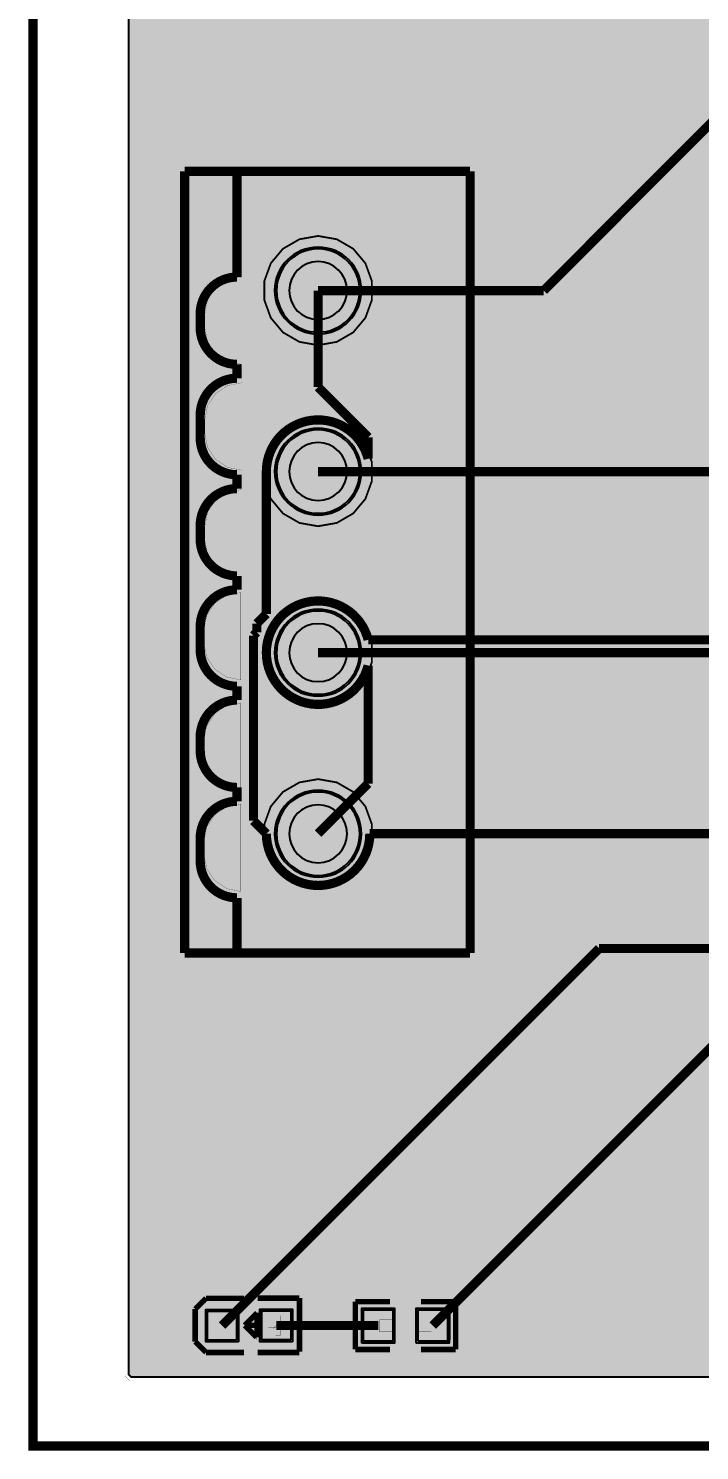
# Model space of a CAD drawing. Header units: millimetres. Extents: x -49.9 to 35.3, y -44.6 to 17.7.
# Drawn here: x -49.91 to -31.37, y -44.6 to -5.33 of the extents above; entities that cross this region are included whole.
import ezdxf

# ---------------------------------------------------------------- set-up
doc = ezdxf.new("R2010")
doc.units = ezdxf.units.MM
doc.header["$MEASUREMENT"] = 0
for name, color, linetype, true_color in [('Board-Outline-Layer', 7, 'Continuous', 0xff00ff), ('Bottom-Layer', 7, 'Continuous', 0x0000ff), ('Bottom-Paste-Mask-Layer', 7, 'Continuous', 0x800000), ('Bottom-Solder-Mask-Layer', 7, 'Continuous', 0xaa00ff), ('Document-Layer', 7, 'Continuous', 0xffffff), ('Hole-Layer', 7, 'Continuous', 0x222222), ('Multi-Layer', 7, 'Continuous', 0xc0c0c0), ('Top-Layer', 7, 'Continuous', 0xff0000), ('Top-Paste-Mask-Layer', 7, 'Continuous', 0x808080), ('Top-Silkscreen-Layer', 7, 'Continuous', 0xffcc00), ('Top-Solder-Mask-Layer', 7, 'Continuous', 0x800080)]:
    doc.layers.add(name, color=color, linetype=linetype, true_color=true_color)

msp = doc.modelspace()

# ---------------------------------------------------------------- hatches: boundary and pattern name
at = {"layer": 'Bottom-Layer'}
for points in [[(31.962, 15.519), (32.313, 15.168), (32.385, 15.138), (32.457, 15.168), (32.554, 15.265), (32.664, 15.265), (32.664, -42.376), (32.47, -42.57), (-47.075, -42.57), (-47.142, -42.503), (-47.142, 15.519)], [(-41.91, -11.058), (-42.426, -11.149), (-42.88, -11.411), (-43.216, -11.812), (-43.395, -12.304), (-43.395, -12.828), (-43.216, -13.32), (-42.88, -13.721), (-42.426, -13.983), (-41.91, -14.074), (-41.394, -13.983), (-40.941, -13.721), (-40.604, -13.32), (-40.425, -12.828), (-40.425, -12.304), (-40.604, -11.812), (-40.941, -11.411), (-41.394, -11.149)], [(-43.06, -12.566, 1), (-40.76, -12.566, 1)], [(-41.91, -16.058), (-42.426, -16.149), (-42.88, -16.411), (-43.216, -16.812), (-43.395, -17.304), (-43.395, -17.828), (-43.216, -18.32), (-42.88, -18.721), (-42.426, -18.983), (-41.91, -19.074), (-41.394, -18.983), (-40.941, -18.721), (-40.604, -18.32), (-40.425, -17.828), (-40.425, -17.304), (-40.604, -16.812), (-40.941, -16.411), (-41.394, -16.149)], [(-43.06, -17.566, 1), (-40.76, -17.566, 1)], [(-41.91, -21.058), (-42.426, -21.149), (-42.88, -21.411), (-43.216, -21.812), (-43.395, -22.304), (-43.395, -22.828), (-43.216, -23.32), (-42.88, -23.721), (-42.426, -23.983), (-41.91, -24.074), (-41.394, -23.983), (-40.941, -23.721), (-40.604, -23.32), (-40.425, -22.828), (-40.425, -22.304), (-40.604, -21.812), (-40.941, -21.411), (-41.394, -21.149)], [(-43.06, -22.566, 1), (-40.76, -22.566, 1)], [(-41.91, -26.058), (-42.426, -26.149), (-42.88, -26.411), (-43.216, -26.812), (-43.395, -27.304), (-43.395, -27.828), (-43.216, -28.32), (-42.88, -28.721), (-42.426, -28.983), (-41.91, -29.074), (-41.394, -28.983), (-40.941, -28.721), (-40.604, -28.32), (-40.425, -27.828), (-40.425, -27.304), (-40.604, -26.812), (-40.941, -26.411), (-41.394, -26.149)], [(-43.06, -27.566, 1), (-40.76, -27.566, 1)]]:
    msp.add_hatch(color=256, dxfattribs=at).paths.add_polyline_path(points)
at = {"layer": 'Bottom-Paste-Mask-Layer'}
for points in [[(-43.06, -12.566, 1), (-40.76, -12.566, 1)], [(-43.06, -17.566, 1), (-40.76, -17.566, 1)], [(-43.06, -22.566, 1), (-40.76, -22.566, 1)], [(-43.06, -27.566, 1), (-40.76, -27.566, 1)]]:
    msp.add_hatch(color=256, dxfattribs=at).paths.add_polyline_path(points)
at = {"layer": 'Bottom-Solder-Mask-Layer'}
for points in [[(-43.11, -12.566, 1), (-40.71, -12.566, 1)], [(-43.11, -17.566, 1), (-40.71, -17.566, 1)], [(-43.11, -22.566, 1), (-40.71, -22.566, 1)], [(-43.11, -27.566, 1), (-40.71, -27.566, 1)]]:
    msp.add_hatch(color=256, dxfattribs=at).paths.add_polyline_path(points)
at = {"layer": 'Document-Layer'}
for points in [[(-44.023, -9.398), (-44.023, -12.192), (-44.277, -12.192), (-44.277, -9.398)], [(-44.023, -9.398), (-44.023, -12.192), (-44.277, -12.192), (-44.277, -9.398)], [(-45.039, -13.208), (-44.962, -12.819), (-44.742, -12.49), (-44.412, -12.269), (-44.023, -12.192), (-44.023, -14.605), (-44.412, -14.528), (-44.742, -14.307), (-44.962, -13.978), (-45.039, -13.589)], [(-45.039, -13.208), (-44.962, -12.819), (-44.742, -12.49), (-44.412, -12.269), (-44.023, -12.192), (-44.023, -14.605), (-44.412, -14.528), (-44.742, -14.307), (-44.962, -13.978), (-45.039, -13.589)], [(-45.039, -16.129), (-44.962, -15.74), (-44.742, -15.411), (-44.412, -15.19), (-44.023, -15.113), (-44.023, -17.526), (-44.412, -17.449), (-44.742, -17.228), (-44.962, -16.899), (-45.039, -16.51)], [(-45.039, -16.129), (-44.962, -15.74), (-44.742, -15.411), (-44.412, -15.19), (-44.023, -15.113), (-44.023, -17.526), (-44.412, -17.449), (-44.742, -17.228), (-44.962, -16.899), (-45.039, -16.51)], [(-45.039, -19.077), (-44.962, -18.688), (-44.742, -18.358), (-44.412, -18.138), (-44.023, -18.061), (-44.023, -20.474), (-44.412, -20.396), (-44.742, -20.176), (-44.962, -19.846), (-45.039, -19.458)], [(-45.039, -19.077), (-44.962, -18.688), (-44.742, -18.358), (-44.412, -18.138), (-44.023, -18.061), (-44.023, -20.474), (-44.412, -20.396), (-44.742, -20.176), (-44.962, -19.846), (-45.039, -19.458)], [(-45.062, -21.92), (-44.985, -21.532), (-44.764, -21.202), (-44.435, -20.982), (-44.046, -20.904), (-44.046, -23.318), (-44.435, -23.24), (-44.764, -23.02), (-44.985, -22.69), (-45.062, -22.301)], [(-45.062, -21.92), (-44.985, -21.532), (-44.764, -21.202), (-44.435, -20.982), (-44.046, -20.904), (-44.046, -23.318), (-44.435, -23.24), (-44.764, -23.02), (-44.985, -22.69), (-45.062, -22.301)], [(-45.062, -24.969), (-44.985, -24.58), (-44.764, -24.25), (-44.435, -24.03), (-44.046, -23.953), (-44.046, -26.366), (-44.435, -26.288), (-44.764, -26.068), (-44.985, -25.738), (-45.062, -25.35)], [(-45.062, -24.969), (-44.985, -24.58), (-44.764, -24.25), (-44.435, -24.03), (-44.046, -23.953), (-44.046, -26.366), (-44.435, -26.288), (-44.764, -26.068), (-44.985, -25.738), (-45.062, -25.35)], [(-45.062, -27.763), (-44.985, -27.374), (-44.764, -27.044), (-44.435, -26.824), (-44.046, -26.747), (-44.046, -29.16), (-44.435, -29.082), (-44.764, -28.862), (-44.985, -28.532), (-45.062, -28.144)], [(-45.062, -27.763), (-44.985, -27.374), (-44.764, -27.044), (-44.435, -26.824), (-44.046, -26.747), (-44.046, -29.16), (-44.435, -29.082), (-44.764, -28.862), (-44.985, -28.532), (-45.062, -28.144)], [(-44.023, -29.083), (-44.023, -30.861), (-44.214, -30.861), (-44.214, -29.083)], [(-44.023, -29.083), (-44.023, -30.861), (-44.214, -30.861), (-44.214, -29.083)], [(-44.885, -41.087), (-44.345, -41.087), (-44.345, -41.217), (-44.885, -41.217)], [(-44.885, -41.087), (-44.345, -41.087), (-44.345, -41.217), (-44.885, -41.217)], [(-43.286, -41.08), (-42.746, -41.08), (-42.746, -41.21), (-43.286, -41.21)], [(-43.286, -41.08), (-42.746, -41.08), (-42.746, -41.21), (-43.286, -41.21)], [(-43.081, -41.415), (-43.081, -40.875), (-42.951, -40.875), (-42.951, -41.415)], [(-43.081, -41.415), (-43.081, -40.875), (-42.951, -40.875), (-42.951, -41.415)]]:
    msp.add_hatch(color=256, dxfattribs=at).paths.add_polyline_path(points)
at = {"layer": 'Hole-Layer'}
for points in [[(-42.71, -12.566, 1), (-41.11, -12.566, 1)], [(-42.71, -17.566, 1), (-41.11, -17.566, 1)], [(-42.71, -22.566, 1), (-41.11, -22.566, 1)], [(-42.71, -27.566, 1), (-41.11, -27.566, 1)]]:
    msp.add_hatch(color=256, dxfattribs=at).paths.add_polyline_path(points)
at = {"layer": 'Multi-Layer'}
for points in [[(-43.06, -12.566, 1), (-40.76, -12.566, 1)], [(-43.06, -12.566, 1), (-40.76, -12.566, 1)], [(-43.06, -12.566, 1), (-40.76, -12.566, 1)], [(-43.06, -17.566, 1), (-40.76, -17.566, 1)], [(-43.06, -17.566, 1), (-40.76, -17.566, 1)], [(-43.06, -17.566, 1), (-40.76, -17.566, 1)], [(-43.06, -22.566, 1), (-40.76, -22.566, 1)], [(-43.06, -22.566, 1), (-40.76, -22.566, 1)], [(-43.06, -22.566, 1), (-40.76, -22.566, 1)], [(-43.06, -27.566, 1), (-40.76, -27.566, 1)], [(-43.06, -27.566, 1), (-40.76, -27.566, 1)], [(-43.06, -27.566, 1), (-40.76, -27.566, 1)]]:
    msp.add_hatch(color=256, dxfattribs=at).paths.add_polyline_path(points)
at = {"layer": 'Top-Layer'}
for points in [[(-43.06, -12.566, 1), (-40.76, -12.566, 1)], [(-43.06, -17.566, 1), (-40.76, -17.566, 1)], [(-43.06, -22.566, 1), (-40.76, -22.566, 1)], [(-43.06, -27.566, 1), (-40.76, -27.566, 1)], [(-44.164, -41.552), (-44.964, -41.552), (-44.964, -40.752), (-44.164, -40.752)], [(-42.666, -41.545), (-43.466, -41.545), (-43.466, -40.745), (-42.666, -40.745)], [(-40.654, -41.58), (-40.654, -40.716), (-39.847, -40.716), (-39.847, -41.58)], [(-39.147, -41.58), (-39.147, -40.716), (-38.34, -40.716), (-38.34, -41.58)]]:
    msp.add_hatch(color=256, dxfattribs=at).paths.add_polyline_path(points)
at = {"layer": 'Top-Paste-Mask-Layer'}
for points in [[(-43.06, -12.566, 1), (-40.76, -12.566, 1)], [(-43.06, -17.566, 1), (-40.76, -17.566, 1)], [(-43.06, -22.566, 1), (-40.76, -22.566, 1)], [(-43.06, -27.566, 1), (-40.76, -27.566, 1)], [(-44.164, -41.552), (-44.964, -41.552), (-44.964, -40.752), (-44.164, -40.752)], [(-42.666, -41.545), (-43.466, -41.545), (-43.466, -40.745), (-42.666, -40.745)], [(-40.692, -41.598), (-40.742, -41.548), (-40.742, -40.748), (-40.692, -40.698), (-39.892, -40.698), (-39.842, -40.748), (-39.842, -40.99), (-40.212, -40.99), (-40.212, -41.32), (-39.842, -41.32), (-39.842, -41.548), (-39.892, -41.598)], [(-40.692, -41.598), (-40.742, -41.548), (-40.742, -40.748), (-40.692, -40.698), (-39.892, -40.698), (-39.842, -40.748), (-39.842, -40.99), (-40.212, -40.99), (-40.212, -41.32), (-39.842, -41.32), (-39.842, -41.548), (-39.892, -41.598)], [(-38.302, -40.698), (-38.252, -40.748), (-38.252, -41.548), (-38.302, -41.598), (-39.102, -41.598), (-39.152, -41.548), (-39.152, -41.306), (-38.782, -41.306), (-38.782, -40.976), (-39.152, -40.976), (-39.152, -40.748), (-39.102, -40.698)], [(-38.302, -40.698), (-38.252, -40.748), (-38.252, -41.548), (-38.302, -41.598), (-39.102, -41.598), (-39.152, -41.548), (-39.152, -41.306), (-38.782, -41.306), (-38.782, -40.976), (-39.152, -40.976), (-39.152, -40.748), (-39.102, -40.698)]]:
    msp.add_hatch(color=256, dxfattribs=at).paths.add_polyline_path(points)
at = {"layer": 'Top-Solder-Mask-Layer'}
for points in [[(-43.11, -12.566, 1), (-40.71, -12.566, 1)], [(-43.11, -17.566, 1), (-40.71, -17.566, 1)], [(-43.11, -22.566, 1), (-40.71, -22.566, 1)], [(-43.11, -27.566, 1), (-40.71, -27.566, 1)], [(-44.113, -41.602), (-45.015, -41.602), (-45.015, -40.701), (-44.113, -40.701)], [(-42.615, -41.595), (-43.517, -41.595), (-43.517, -40.694), (-42.615, -40.694)], [(-40.704, -41.631), (-40.704, -40.665), (-39.796, -40.665), (-39.796, -41.631)], [(-39.198, -41.631), (-39.198, -40.665), (-38.29, -40.665), (-38.29, -41.631)]]:
    msp.add_hatch(color=256, dxfattribs=at).paths.add_polyline_path(points)

# ---------------------------------------------------------------- linework, layer by layer
at = {"layer": 'Board-Outline-Layer', "const_width": 0.254}
msp.add_lwpolyline([(-49.784, -44.474), (-49.784, 17.526), (35.216, 17.526), (35.216, -44.474)], close=True, dxfattribs=at)
at = {"layer": 'Bottom-Layer'}
for points, const_width in [([(32.766, 15.367), (32.766, -42.418), (32.512, -42.672), (-47.117, -42.672), (-47.244, -42.545), (-47.244, 15.621), (32.004, 15.621), (32.385, 15.24), (32.512, 15.367)], 0.00508), ([(31.962, 15.519), (32.313, 15.168), (32.385, 15.138), (32.457, 15.168), (32.554, 15.265), (32.664, 15.265), (32.664, -42.376), (32.47, -42.57), (-47.075, -42.57), (-47.142, -42.503), (-47.142, 15.519)], 0.0508), ([(-41.91, -11.058), (-42.426, -11.149), (-42.88, -11.411), (-43.216, -11.812), (-43.395, -12.304), (-43.395, -12.828), (-43.216, -13.32), (-42.88, -13.721), (-42.426, -13.983), (-41.91, -14.074), (-41.394, -13.983), (-40.941, -13.721), (-40.604, -13.32), (-40.425, -12.828), (-40.425, -12.304), (-40.604, -11.812), (-40.941, -11.411), (-41.394, -11.149)], 0.0508), ([(-41.91, -16.058), (-42.426, -16.149), (-42.88, -16.411), (-43.216, -16.812), (-43.395, -17.304), (-43.395, -17.828), (-43.216, -18.32), (-42.88, -18.721), (-42.426, -18.983), (-41.91, -19.074), (-41.394, -18.983), (-40.941, -18.721), (-40.604, -18.32), (-40.425, -17.828), (-40.425, -17.304), (-40.604, -16.812), (-40.941, -16.411), (-41.394, -16.149)], 0.0508), ([(-41.91, -21.058), (-42.426, -21.149), (-42.88, -21.411), (-43.216, -21.812), (-43.395, -22.304), (-43.395, -22.828), (-43.216, -23.32), (-42.88, -23.721), (-42.426, -23.983), (-41.91, -24.074), (-41.394, -23.983), (-40.941, -23.721), (-40.604, -23.32), (-40.425, -22.828), (-40.425, -22.304), (-40.604, -21.812), (-40.941, -21.411), (-41.394, -21.149)], 0.0508), ([(-41.91, -26.058), (-42.426, -26.149), (-42.88, -26.411), (-43.216, -26.812), (-43.395, -27.304), (-43.395, -27.828), (-43.216, -28.32), (-42.88, -28.721), (-42.426, -28.983), (-41.91, -29.074), (-41.394, -28.983), (-40.941, -28.721), (-40.604, -28.32), (-40.425, -27.828), (-40.425, -27.304), (-40.604, -26.812), (-40.941, -26.411), (-41.394, -26.149)], 0.0508)]:
    msp.add_lwpolyline(points, close=True, dxfattribs=dict(at, const_width=const_width))
for points in [[(-43.06, -12.566, 1), (-40.76, -12.566), (-40.76, -12.566, 1), (-43.06, -12.566)], [(-43.06, -17.566, 1), (-40.76, -17.566), (-40.76, -17.566, 1), (-43.06, -17.566)], [(-43.06, -22.566, 1), (-40.76, -22.566), (-40.76, -22.566, 1), (-43.06, -22.566)], [(-43.06, -27.566, 1), (-40.76, -27.566), (-40.76, -27.566, 1), (-43.06, -27.566)]]:
    msp.add_lwpolyline(points, format="xyb", dxfattribs=at)
at = {"layer": 'Bottom-Paste-Mask-Layer'}
for points in [[(-43.06, -12.566, 1), (-40.76, -12.566), (-40.76, -12.566, 1), (-43.06, -12.566)], [(-43.06, -17.566, 1), (-40.76, -17.566), (-40.76, -17.566, 1), (-43.06, -17.566)], [(-43.06, -22.566, 1), (-40.76, -22.566), (-40.76, -22.566, 1), (-43.06, -22.566)], [(-43.06, -27.566, 1), (-40.76, -27.566), (-40.76, -27.566, 1), (-43.06, -27.566)]]:
    msp.add_lwpolyline(points, format="xyb", dxfattribs=at)
at = {"layer": 'Bottom-Solder-Mask-Layer'}
for points in [[(-43.11, -12.566, 1), (-40.71, -12.566), (-40.71, -12.566, 1), (-43.11, -12.566)], [(-43.11, -17.566, 1), (-40.71, -17.566), (-40.71, -17.566, 1), (-43.11, -17.566)], [(-43.11, -22.566, 1), (-40.71, -22.566), (-40.71, -22.566, 1), (-43.11, -22.566)], [(-43.11, -27.566, 1), (-40.71, -27.566), (-40.71, -27.566, 1), (-43.11, -27.566)]]:
    msp.add_lwpolyline(points, format="xyb", dxfattribs=at)
at = {"layer": 'Document-Layer', "const_width": 0.00508}
for points in [[(-44.023, -9.398), (-44.023, -12.192), (-44.277, -12.192), (-44.277, -9.398)], [(-44.023, -9.398), (-44.023, -12.192), (-44.277, -12.192), (-44.277, -9.398)], [(-45.039, -13.208), (-44.962, -12.819), (-44.742, -12.49), (-44.412, -12.269), (-44.023, -12.192), (-44.023, -14.605), (-44.412, -14.528), (-44.742, -14.307), (-44.962, -13.978), (-45.039, -13.589)], [(-45.039, -13.208), (-44.962, -12.819), (-44.742, -12.49), (-44.412, -12.269), (-44.023, -12.192), (-44.023, -14.605), (-44.412, -14.528), (-44.742, -14.307), (-44.962, -13.978), (-45.039, -13.589)], [(-45.039, -16.129), (-44.962, -15.74), (-44.742, -15.411), (-44.412, -15.19), (-44.023, -15.113), (-44.023, -17.526), (-44.412, -17.449), (-44.742, -17.228), (-44.962, -16.899), (-45.039, -16.51)], [(-45.039, -16.129), (-44.962, -15.74), (-44.742, -15.411), (-44.412, -15.19), (-44.023, -15.113), (-44.023, -17.526), (-44.412, -17.449), (-44.742, -17.228), (-44.962, -16.899), (-45.039, -16.51)], [(-45.039, -19.077), (-44.962, -18.688), (-44.742, -18.358), (-44.412, -18.138), (-44.023, -18.061), (-44.023, -20.474), (-44.412, -20.396), (-44.742, -20.176), (-44.962, -19.846), (-45.039, -19.458)], [(-45.039, -19.077), (-44.962, -18.688), (-44.742, -18.358), (-44.412, -18.138), (-44.023, -18.061), (-44.023, -20.474), (-44.412, -20.396), (-44.742, -20.176), (-44.962, -19.846), (-45.039, -19.458)], [(-45.062, -21.92), (-44.985, -21.532), (-44.764, -21.202), (-44.435, -20.982), (-44.046, -20.904), (-44.046, -23.318), (-44.435, -23.24), (-44.764, -23.02), (-44.985, -22.69), (-45.062, -22.301)], [(-45.062, -21.92), (-44.985, -21.532), (-44.764, -21.202), (-44.435, -20.982), (-44.046, -20.904), (-44.046, -23.318), (-44.435, -23.24), (-44.764, -23.02), (-44.985, -22.69), (-45.062, -22.301)], [(-45.062, -24.969), (-44.985, -24.58), (-44.764, -24.25), (-44.435, -24.03), (-44.046, -23.953), (-44.046, -26.366), (-44.435, -26.288), (-44.764, -26.068), (-44.985, -25.738), (-45.062, -25.35)], [(-45.062, -24.969), (-44.985, -24.58), (-44.764, -24.25), (-44.435, -24.03), (-44.046, -23.953), (-44.046, -26.366), (-44.435, -26.288), (-44.764, -26.068), (-44.985, -25.738), (-45.062, -25.35)], [(-45.062, -27.763), (-44.985, -27.374), (-44.764, -27.044), (-44.435, -26.824), (-44.046, -26.747), (-44.046, -29.16), (-44.435, -29.082), (-44.764, -28.862), (-44.985, -28.532), (-45.062, -28.144)], [(-45.062, -27.763), (-44.985, -27.374), (-44.764, -27.044), (-44.435, -26.824), (-44.046, -26.747), (-44.046, -29.16), (-44.435, -29.082), (-44.764, -28.862), (-44.985, -28.532), (-45.062, -28.144)], [(-44.023, -29.083), (-44.023, -30.861), (-44.214, -30.861), (-44.214, -29.083)], [(-44.023, -29.083), (-44.023, -30.861), (-44.214, -30.861), (-44.214, -29.083)], [(-44.885, -41.087), (-44.345, -41.087), (-44.345, -41.217), (-44.885, -41.217)], [(-44.885, -41.087), (-44.345, -41.087), (-44.345, -41.217), (-44.885, -41.217)], [(-43.286, -41.08), (-42.746, -41.08), (-42.746, -41.21), (-43.286, -41.21)], [(-43.286, -41.08), (-42.746, -41.08), (-42.746, -41.21), (-43.286, -41.21)], [(-43.081, -41.415), (-43.081, -40.875), (-42.951, -40.875), (-42.951, -41.415)], [(-43.081, -41.415), (-43.081, -40.875), (-42.951, -40.875), (-42.951, -41.415)]]:
    msp.add_lwpolyline(points, close=True, dxfattribs=at)
at = {"layer": 'Hole-Layer'}
for points in [[(-42.71, -12.566, 1), (-41.11, -12.566), (-41.11, -12.566, 1), (-42.71, -12.566)], [(-42.71, -17.566, 1), (-41.11, -17.566), (-41.11, -17.566, 1), (-42.71, -17.566)], [(-42.71, -22.566, 1), (-41.11, -22.566), (-41.11, -22.566, 1), (-42.71, -22.566)], [(-42.71, -27.566, 1), (-41.11, -27.566), (-41.11, -27.566, 1), (-42.71, -27.566)]]:
    msp.add_lwpolyline(points, format="xyb", dxfattribs=at)
at = {"layer": 'Multi-Layer'}
for points in [[(-43.06, -12.566, 1), (-40.76, -12.566), (-40.76, -12.566, 1), (-43.06, -12.566)], [(-43.06, -12.566, 1), (-40.76, -12.566), (-40.76, -12.566, 1), (-43.06, -12.566)], [(-43.06, -12.566, 1), (-40.76, -12.566), (-40.76, -12.566, 1), (-43.06, -12.566)], [(-43.06, -17.566, 1), (-40.76, -17.566), (-40.76, -17.566, 1), (-43.06, -17.566)], [(-43.06, -17.566, 1), (-40.76, -17.566), (-40.76, -17.566, 1), (-43.06, -17.566)], [(-43.06, -17.566, 1), (-40.76, -17.566), (-40.76, -17.566, 1), (-43.06, -17.566)], [(-43.06, -22.566, 1), (-40.76, -22.566), (-40.76, -22.566, 1), (-43.06, -22.566)], [(-43.06, -22.566, 1), (-40.76, -22.566), (-40.76, -22.566, 1), (-43.06, -22.566)], [(-43.06, -22.566, 1), (-40.76, -22.566), (-40.76, -22.566, 1), (-43.06, -22.566)], [(-43.06, -27.566, 1), (-40.76, -27.566), (-40.76, -27.566, 1), (-43.06, -27.566)], [(-43.06, -27.566, 1), (-40.76, -27.566), (-40.76, -27.566, 1), (-43.06, -27.566)], [(-43.06, -27.566, 1), (-40.76, -27.566), (-40.76, -27.566, 1), (-43.06, -27.566)]]:
    msp.add_lwpolyline(points, format="xyb", dxfattribs=at)
at = {"layer": 'Top-Layer', "const_width": 0.254}
for points in [[(-35.681, -12.566), (-26.413, -3.298)], [(-41.91, -12.566), (-35.681, -12.566)], [(-41.91, -15.231), (-41.91, -12.566)], [(-40.526, -16.615), (-41.91, -15.231)], [(-40.526, -17.21), (-40.526, -16.615)], [(-43.34, -21.497), (-43.339, -17.566)], [(-41.91, -17.566), (-26.821, -17.566)], [(-43.604, -21.761), (-43.34, -21.497)], [(-43.695, -22.094), (-43.604, -22.003)], [(-43.695, -27.21), (-43.695, -22.094)], [(-43.604, -22.003), (-43.604, -21.761)], [(-40.526, -22.21), (-25.084, -22.21)], [(-41.91, -22.566), (-24.17, -22.566)], [(-40.526, -26.182), (-40.526, -22.922)], [(-41.91, -27.566), (-40.526, -26.182)], [(-43.339, -27.566), (-43.695, -27.21)], [(-29.575, -27.566), (-40.481, -27.566)], [(-44.564, -41.152), (-34.147, -30.734)], [(-34.147, -30.734), (-30.226, -30.734)], [(-38.744, -41.148), (-28.82, -31.225)], [(-43.063, -41.148), (-43.066, -41.145)], [(-40.25, -41.148), (-43.063, -41.148)]]:
    msp.add_lwpolyline(points, dxfattribs=at)
at = {"layer": 'Top-Layer'}
for points in [[(-43.06, -12.566, 1), (-40.76, -12.566), (-40.76, -12.566, 1), (-43.06, -12.566)], [(-43.06, -17.566, 1), (-40.76, -17.566), (-40.76, -17.566, 1), (-43.06, -17.566)], [(-43.06, -22.566, 1), (-40.76, -22.566), (-40.76, -22.566, 1), (-43.06, -22.566)], [(-43.06, -27.566, 1), (-40.76, -27.566), (-40.76, -27.566, 1), (-43.06, -27.566)]]:
    msp.add_lwpolyline(points, format="xyb", dxfattribs=at)
at = {"layer": 'Top-Layer', "const_width": 0.254}
for points in [[(-40.526, -17.21, 0.881), (-43.339, -17.566)], [(-40.526, -22.21, 0.881), (-43.339, -22.566)], [(-43.339, -22.566, 0.881), (-40.526, -22.922)], [(-43.339, -27.566, 1), (-40.481, -27.566)]]:
    msp.add_lwpolyline(points, format="xyb", dxfattribs=at)
at = {"layer": 'Top-Layer'}
for points in [[(-44.164, -41.552), (-44.964, -41.552), (-44.964, -40.752), (-44.164, -40.752)], [(-42.666, -41.545), (-43.466, -41.545), (-43.466, -40.745), (-42.666, -40.745)], [(-40.654, -41.58), (-40.654, -40.716), (-39.847, -40.716), (-39.847, -41.58)], [(-39.147, -41.58), (-39.147, -40.716), (-38.34, -40.716), (-38.34, -41.58)]]:
    msp.add_lwpolyline(points, close=True, dxfattribs=at)
at = {"layer": 'Top-Paste-Mask-Layer'}
for points in [[(-43.06, -12.566, 1), (-40.76, -12.566), (-40.76, -12.566, 1), (-43.06, -12.566)], [(-43.06, -17.566, 1), (-40.76, -17.566), (-40.76, -17.566, 1), (-43.06, -17.566)], [(-43.06, -22.566, 1), (-40.76, -22.566), (-40.76, -22.566, 1), (-43.06, -22.566)], [(-43.06, -27.566, 1), (-40.76, -27.566), (-40.76, -27.566, 1), (-43.06, -27.566)]]:
    msp.add_lwpolyline(points, format="xyb", dxfattribs=at)
for points in [[(-44.164, -41.552), (-44.964, -41.552), (-44.964, -40.752), (-44.164, -40.752)], [(-42.666, -41.545), (-43.466, -41.545), (-43.466, -40.745), (-42.666, -40.745)]]:
    msp.add_lwpolyline(points, close=True, dxfattribs=at)
at = {"layer": 'Top-Paste-Mask-Layer', "const_width": 0.00508}
for points in [[(-40.692, -41.598), (-40.742, -41.548), (-40.742, -40.748), (-40.692, -40.698), (-39.892, -40.698), (-39.842, -40.748), (-39.842, -40.99), (-40.212, -40.99), (-40.212, -41.32), (-39.842, -41.32), (-39.842, -41.548), (-39.892, -41.598)], [(-40.692, -41.598), (-40.742, -41.548), (-40.742, -40.748), (-40.692, -40.698), (-39.892, -40.698), (-39.842, -40.748), (-39.842, -40.99), (-40.212, -40.99), (-40.212, -41.32), (-39.842, -41.32), (-39.842, -41.548), (-39.892, -41.598)], [(-38.302, -40.698), (-38.252, -40.748), (-38.252, -41.548), (-38.302, -41.598), (-39.102, -41.598), (-39.152, -41.548), (-39.152, -41.306), (-38.782, -41.306), (-38.782, -40.976), (-39.152, -40.976), (-39.152, -40.748), (-39.102, -40.698)], [(-38.302, -40.698), (-38.252, -40.748), (-38.252, -41.548), (-38.302, -41.598), (-39.102, -41.598), (-39.152, -41.548), (-39.152, -41.306), (-38.782, -41.306), (-38.782, -40.976), (-39.152, -40.976), (-39.152, -40.748), (-39.102, -40.698)]]:
    msp.add_lwpolyline(points, close=True, dxfattribs=at)
at = {"layer": 'Top-Silkscreen-Layer'}
for points, const_width in [([(-44.327, -9.271), (-45.593, -9.271)], 0.254), ([(-45.593, -9.271), (-45.593, -30.861)], 0.254), ([(-44.327, -9.271), (-45.593, -9.271)], 0.254), ([(-45.593, -9.271), (-45.593, -30.861)], 0.254), ([(-44.327, -9.271), (-37.71, -9.271)], 0.254), ([(-44.327, -9.271), (-37.71, -9.271)], 0.254), ([(-44.15, -9.275), (-44.15, -12.192)], 0.254), ([(-44.15, -9.275), (-44.15, -12.192)], 0.254), ([(-37.71, -9.271), (-37.71, -30.861)], 0.254), ([(-37.71, -9.271), (-37.71, -30.861)], 0.254), ([(-45.166, -13.208), (-45.166, -13.462)], 0.254), ([(-45.166, -13.208), (-45.166, -13.462)], 0.254), ([(-45.166, -13.462), (-45.166, -13.589)], 0.254), ([(-45.166, -13.462), (-45.166, -13.589)], 0.254), ([(-44.15, -14.605), (-44.15, -14.986)], 0.254), ([(-44.15, -14.605), (-44.15, -14.986)], 0.254), ([(-45.166, -16.002), (-45.166, -16.637)], 0.254), ([(-45.166, -16.002), (-45.166, -16.637)], 0.254), ([(-44.15, -17.653), (-44.15, -18.034)], 0.254), ([(-44.15, -17.653), (-44.15, -18.034)], 0.254), ([(-45.166, -19.05), (-45.166, -19.304)], 0.254), ([(-45.166, -19.05), (-45.166, -19.304)], 0.254), ([(-45.166, -19.304), (-45.166, -19.431)], 0.254), ([(-45.166, -19.304), (-45.166, -19.431)], 0.254), ([(-44.15, -20.447), (-44.15, -20.828)], 0.254), ([(-44.15, -20.447), (-44.15, -20.828)], 0.254), ([(-45.166, -21.844), (-45.166, -22.479)], 0.254), ([(-45.166, -21.844), (-45.166, -22.479)], 0.254), ([(-44.15, -23.495), (-44.15, -23.876)], 0.254), ([(-44.15, -23.495), (-44.15, -23.876)], 0.254), ([(-45.166, -24.892), (-45.166, -25.146)], 0.254), ([(-45.166, -24.892), (-45.166, -25.146)], 0.254), ([(-45.166, -25.146), (-45.166, -25.273)], 0.254), ([(-45.166, -25.146), (-45.166, -25.273)], 0.254), ([(-44.15, -26.289), (-44.15, -26.67)], 0.254), ([(-44.15, -26.289), (-44.15, -26.67)], 0.254), ([(-45.166, -27.686), (-45.166, -28.321)], 0.254), ([(-45.166, -27.686), (-45.166, -28.321)], 0.254), ([(-44.15, -29.337), (-44.15, -29.718)], 0.254), ([(-44.15, -29.337), (-44.15, -29.718)], 0.254), ([(-44.15, -29.718), (-44.15, -30.857)], 0.254), ([(-44.15, -29.718), (-44.15, -30.857)], 0.254), ([(-45.593, -30.861), (-44.327, -30.861)], 0.254), ([(-45.593, -30.861), (-44.327, -30.861)], 0.254), ([(-37.71, -30.861), (-44.327, -30.861)], 0.254), ([(-37.71, -30.861), (-44.327, -30.861)], 0.254), ([(-45.305, -40.694), (-45.005, -40.394)], 0.15), ([(-45.305, -40.694), (-45.005, -40.394)], 0.15), ([(-43.955, -40.394), (-45.005, -40.394)], 0.15), ([(-43.955, -40.394), (-45.005, -40.394)], 0.15), ([(-43.575, -40.392), (-42.425, -40.392)], 0.15), ([(-43.575, -40.392), (-42.425, -40.392)], 0.15), ([(-42.425, -40.392), (-42.425, -41.872)], 0.15), ([(-42.425, -40.392), (-42.425, -41.872)], 0.15), ([(-40.882, -41.809), (-40.882, -40.487)], 0.152), ([(-40.882, -40.487), (-39.923, -40.487)], 0.152), ([(-40.882, -41.809), (-40.882, -40.487)], 0.152), ([(-40.882, -40.487), (-39.923, -40.487)], 0.152), ([(-38.112, -40.487), (-39.071, -40.487)], 0.152), ([(-38.112, -40.487), (-39.071, -40.487)], 0.152), ([(-38.112, -41.809), (-38.112, -40.487)], 0.152), ([(-38.112, -41.809), (-38.112, -40.487)], 0.152), ([(-45.305, -40.794), (-45.305, -40.694)], 0.15), ([(-45.305, -40.794), (-45.305, -40.694)], 0.15), ([(-45.305, -40.794), (-45.305, -41.494)], 0.15), ([(-45.305, -40.794), (-45.305, -41.494)], 0.15), ([(-43.595, -40.802), (-43.935, -41.142)], 0.15), ([(-43.595, -40.802), (-43.935, -41.142)], 0.15), ([(-43.595, -40.792), (-43.595, -40.802)], 0.15), ([(-43.595, -40.792), (-43.595, -41.472)], 0.15), ([(-43.595, -40.792), (-43.595, -40.802)], 0.15), ([(-43.595, -40.792), (-43.595, -41.472)], 0.15), ([(-43.605, -41.472), (-43.935, -41.142)], 0.15), ([(-43.595, -41.142), (-43.935, -41.142)], 0.15), ([(-43.605, -41.472), (-43.935, -41.142)], 0.15), ([(-43.595, -41.142), (-43.935, -41.142)], 0.15), ([(-45.305, -41.494), (-45.305, -41.594)], 0.15), ([(-45.305, -41.494), (-45.305, -41.594)], 0.15), ([(-45.305, -41.594), (-45.005, -41.894)], 0.15), ([(-45.305, -41.594), (-45.005, -41.894)], 0.15), ([(-43.595, -41.472), (-43.605, -41.472)], 0.15), ([(-43.595, -41.472), (-43.605, -41.472)], 0.15), ([(-43.955, -41.894), (-45.005, -41.894)], 0.15), ([(-43.955, -41.894), (-45.005, -41.894)], 0.15), ([(-43.575, -41.892), (-42.425, -41.892)], 0.15), ([(-43.575, -41.892), (-42.425, -41.892)], 0.15), ([(-39.923, -41.809), (-40.882, -41.809)], 0.152), ([(-39.923, -41.809), (-40.882, -41.809)], 0.152), ([(-39.071, -41.809), (-38.112, -41.809)], 0.152), ([(-39.071, -41.809), (-38.112, -41.809)], 0.152)]:
    msp.add_lwpolyline(points, dxfattribs=dict(at, const_width=const_width))
at = {"layer": 'Top-Silkscreen-Layer', "const_width": 0.254}
for points in [[(-44.154, -9.271, -0.414), (-44.15, -9.275)], [(-44.154, -9.271, -0.414), (-44.15, -9.275)], [(-44.15, -12.192, 0.414), (-45.166, -13.208)], [(-44.15, -12.192, 0.414), (-45.166, -13.208)], [(-45.166, -13.589, 0.414), (-44.15, -14.605)], [(-45.166, -13.589, 0.414), (-44.15, -14.605)], [(-44.15, -14.986, 0.414), (-45.166, -16.002)], [(-44.15, -14.986, 0.414), (-45.166, -16.002)], [(-45.166, -16.637, 0.414), (-44.15, -17.653)], [(-45.166, -16.637, 0.414), (-44.15, -17.653)], [(-44.15, -18.034, 0.414), (-45.166, -19.05)], [(-44.15, -18.034, 0.414), (-45.166, -19.05)], [(-45.166, -19.431, 0.414), (-44.15, -20.447)], [(-45.166, -19.431, 0.414), (-44.15, -20.447)], [(-44.15, -20.828, 0.414), (-45.166, -21.844)], [(-44.15, -20.828, 0.414), (-45.166, -21.844)], [(-45.166, -22.479, 0.414), (-44.15, -23.495)], [(-45.166, -22.479, 0.414), (-44.15, -23.495)], [(-44.15, -23.876, 0.414), (-45.166, -24.892)], [(-44.15, -23.876, 0.414), (-45.166, -24.892)], [(-45.166, -25.273, 0.414), (-44.15, -26.289)], [(-45.166, -25.273, 0.414), (-44.15, -26.289)], [(-44.15, -26.67, 0.414), (-45.166, -27.686)], [(-44.15, -26.67, 0.414), (-45.166, -27.686)], [(-45.166, -28.321, 0.414), (-44.15, -29.337)], [(-45.166, -28.321, 0.414), (-44.15, -29.337)], [(-44.15, -30.857, 0.414), (-44.146, -30.861)], [(-44.15, -30.857, 0.414), (-44.146, -30.861)]]:
    msp.add_lwpolyline(points, format="xyb", dxfattribs=at)
at = {"layer": 'Top-Solder-Mask-Layer'}
for points in [[(-43.11, -12.566, 1), (-40.71, -12.566), (-40.71, -12.566, 1), (-43.11, -12.566)], [(-43.11, -17.566, 1), (-40.71, -17.566), (-40.71, -17.566, 1), (-43.11, -17.566)], [(-43.11, -22.566, 1), (-40.71, -22.566), (-40.71, -22.566, 1), (-43.11, -22.566)], [(-43.11, -27.566, 1), (-40.71, -27.566), (-40.71, -27.566, 1), (-43.11, -27.566)]]:
    msp.add_lwpolyline(points, format="xyb", dxfattribs=at)
for points in [[(-44.113, -41.602), (-45.015, -41.602), (-45.015, -40.701), (-44.113, -40.701)], [(-42.615, -41.595), (-43.517, -41.595), (-43.517, -40.694), (-42.615, -40.694)], [(-40.704, -41.631), (-40.704, -40.665), (-39.796, -40.665), (-39.796, -41.631)], [(-39.198, -41.631), (-39.198, -40.665), (-38.29, -40.665), (-38.29, -41.631)]]:
    msp.add_lwpolyline(points, close=True, dxfattribs=at)

doc.saveas('drawing.dxf')
